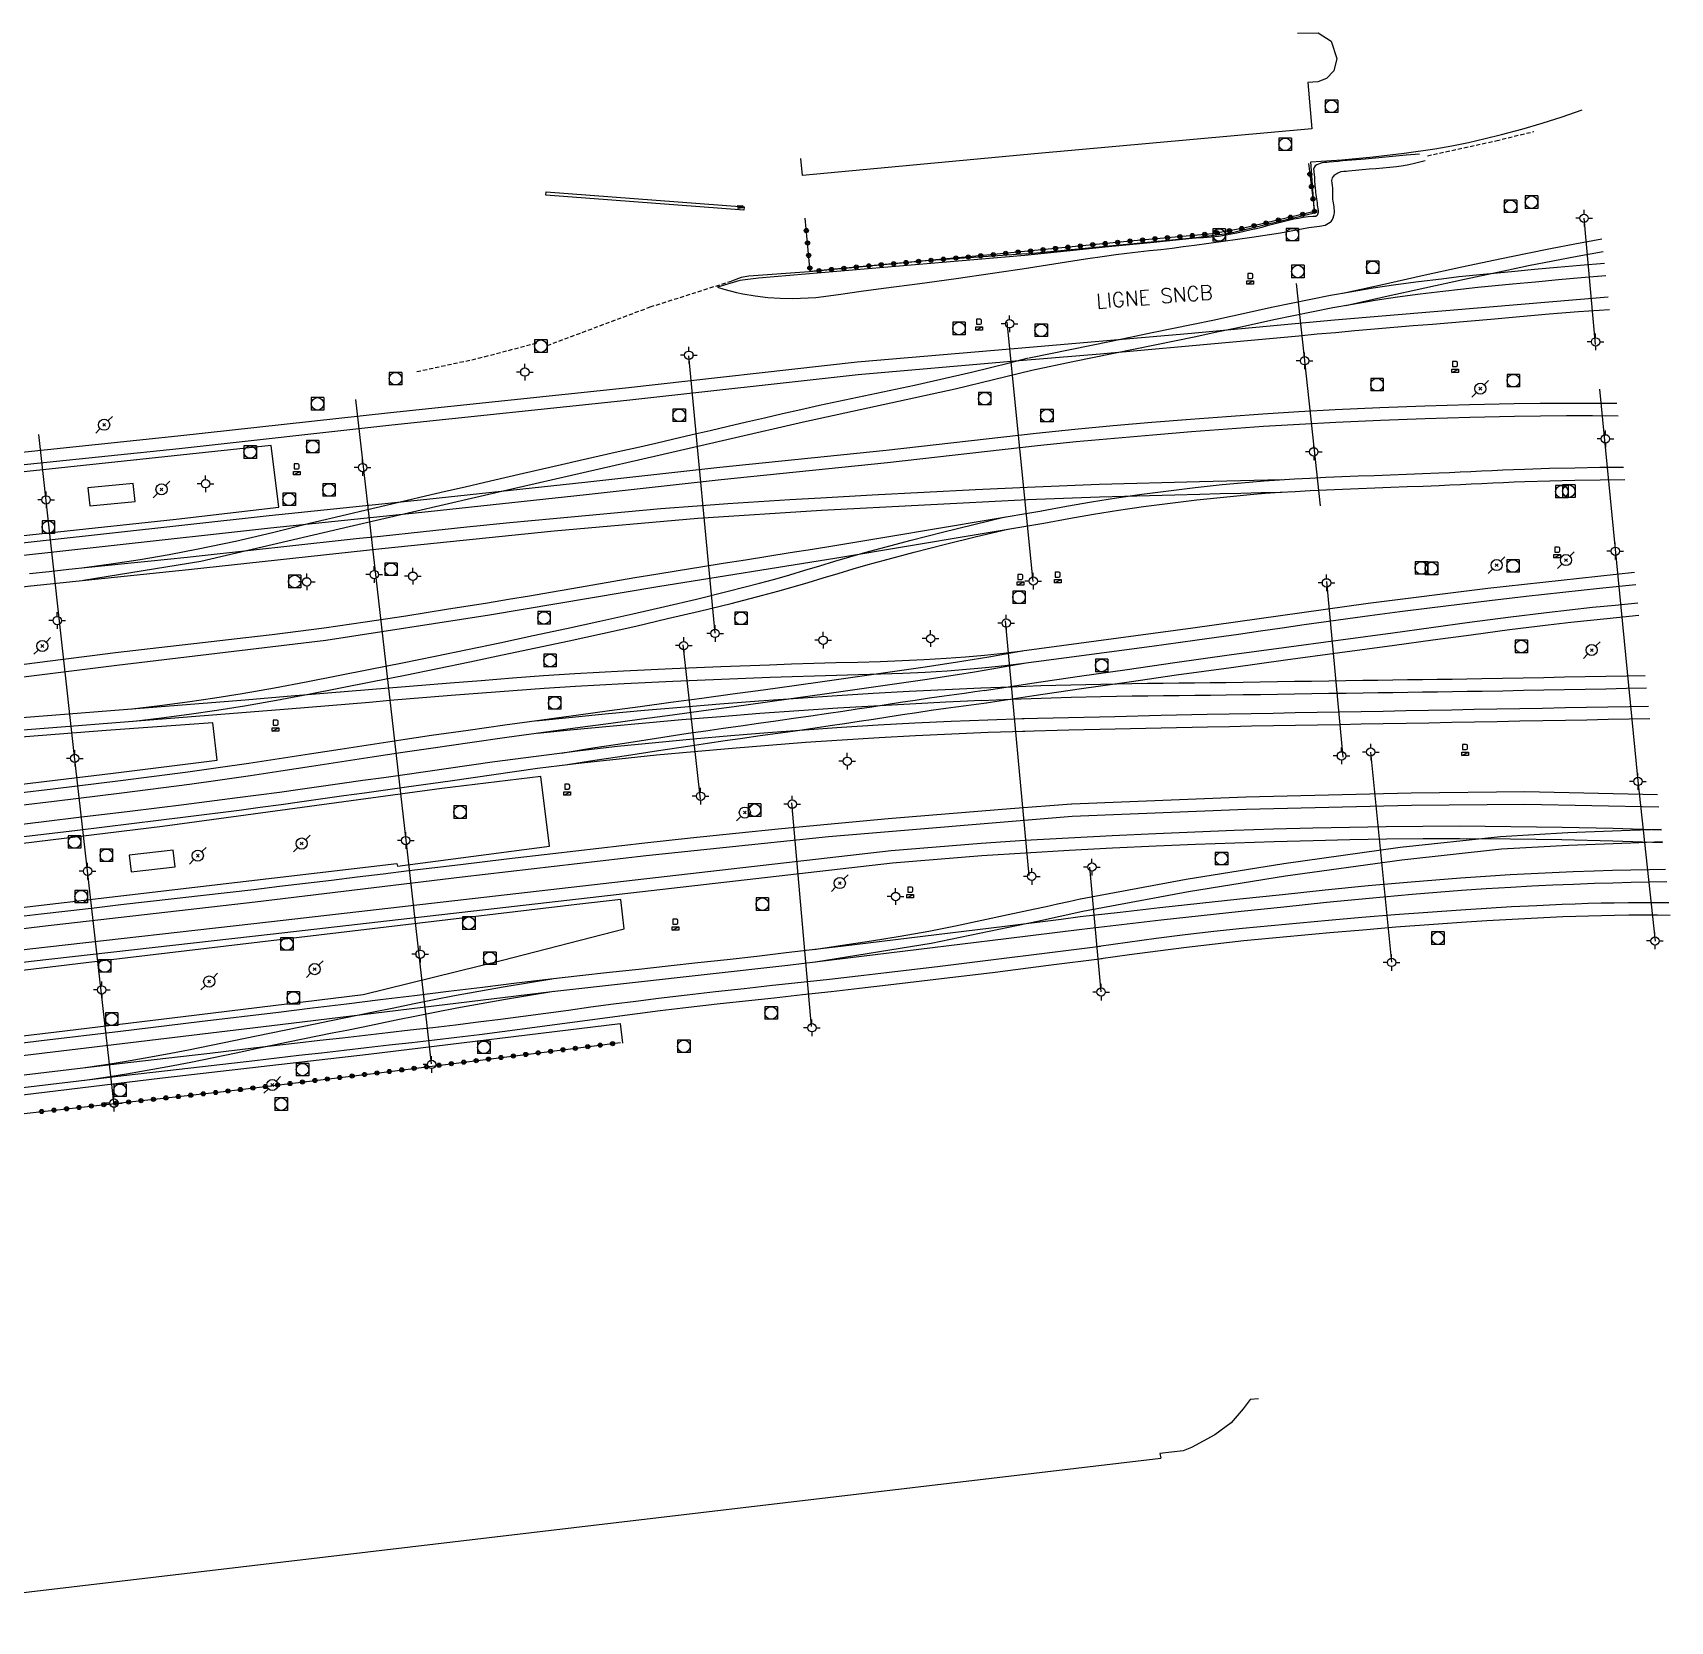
# Model space of a CAD drawing. Header units: millimetres. Extents: x 185000 to 186000, y 127999 to 129000.
# Drawn here: x 185229.5 to 185426, y 128738.7 to 128929.4 of the extents above; entities that cross this region are included whole.
import ezdxf
from ezdxf.enums import TextEntityAlignment as Align

# ---------------------------------------------------------------- set-up
doc = ezdxf.new("R2010")
doc.units = ezdxf.units.MM
doc.linetypes.add('DASHED', pattern=[0.75, 0.5, -0.25])
doc.layers.get('0').update_dxf_attribs({"linetype": 'CONTINUOUS'})
for name, color, linetype in [('W0004', 5, 'CONTINUOUS'), ('W0017', 7, 'CONTINUOUS'), ('W0101', 7, 'CONTINUOUS'), ('W0104', 1, 'CONTINUOUS'), ('W0112', 1, 'DASHED'), ('W0211', 2, 'CONTINUOUS'), ('W0214', 2, 'CONTINUOUS'), ('W0323', 7, 'CONTINUOUS'), ('W0401', 7, 'CONTINUOUS'), ('W0420', 7, 'CONTINUOUS'), ('W0438', 7, 'CONTINUOUS'), ('W0473', 7, 'CONTINUOUS'), ('W0610', 7, 'CONTINUOUS'), ('W0611', 7, 'CONTINUOUS'), ('W0700', 7, 'CONTINUOUS'), ('W0710', 7, 'CONTINUOUS'), ('W0989', 7, 'CONTINUOUS')]:
    doc.layers.add(name, color=color, linetype=linetype)
doc.styles.get("Standard").update_dxf_attribs({"font": 'romans.shx', "width": 0.85})

# ---------------------------------------------------------------- blocks, each defined once
blk = doc.blocks.new('croix')
for p, q in [((-3, 0), (3, 0)), ((0, -3), (0, 3))]:
    blk.add_line(p, q)
blk = doc.blocks.new('T818')
at = {"color": 16, "linetype": 'Continuous', "xscale": 0.0001666666666666667, "yscale": 0.0001666666666666667}
blk.add_blockref('croix', (0, 0), dxfattribs=at)
blk = doc.blocks.new('T610')
for p, q in [((-0.500001, 0), (-1.000002, 0)), ((0, 0.500001), (0, 1.000002)), ((0.500001, 0), (1.000002, 0)), ((0, -0.500001), (0, -1.000002))]:
    blk.add_line(p, q)
blk.add_ellipse((0, 0), major_axis=(-0.353554, 0.353554), ratio=1, start_param=3.926990817, end_param=10.2101761242)
blk = doc.blocks.new('T420')
for p, q in [((0.75, 0.75), (-0.75, 0.75)), ((-0.75, 0.75), (-0.75, -0.75)), ((0.75, 0.75), (0.75, -0.75)), ((0.75, -0.75), (-0.75, -0.75))]:
    blk.add_line(p, q)
blk.add_ellipse((0, 0), major_axis=(-0.53, 0.53), ratio=1, start_param=3.926991, end_param=10.210176)
blk = doc.blocks.new('T473')
for p, q in [((-0.166667, 0.166667), (0.166667, -0.166667)), ((-0.166667, -0.166667), (0.166667, 0.166667)), ((0.500001, 0.500001), (1.000002, 1.000002)), ((-1.000002, -1.000002), (-0.500001, -0.500001))]:
    blk.add_line(p, q)
blk.add_ellipse((0, 0), major_axis=(0.471405, 0.471405), ratio=1, start_param=5.4977871438, end_param=11.780972451)
blk = doc.blocks.new('T438')
for p, q in [((-0.4, 0.2), (0.4, 0.2)), ((-0.4, -0.2), (-0.4, 0.2)), ((0.15, 1.1), (-0.3, 1.1)), ((-0.3, 1.1), (-0.3, 0.5)), ((-0.3, 0.5), (0.15, 0.5)), ((0.3, 0.65), (0.3, 0.95)), ((0.4, 0.2), (0.4, -0.2))]:
    blk.add_line(p, q)
at = {"flags": 128}
for points in [[(-0.4, -0.2), (0.4, 0.2)], [(0.4, -0.2), (-0.4, -0.2)]]:
    blk.add_lwpolyline(points, dxfattribs=at)
for centre, major_axis, start_param, end_param in [((0.15, 0.95), (0.106, -0.106), 0.785398, 2.356194), ((0.15, 0.65), (0.106, 0.106), 3.926991, 5.497787)]:
    blk.add_ellipse(centre, major_axis=major_axis, ratio=1, start_param=start_param, end_param=end_param)
blk = doc.blocks.new('T401')
for p, q in [((-0.3, 0.3), (0, 0.3)), ((-0.3, -0.25), (-0.3, 0.3)), ((-0.3, 0.15), (0, 0.15)), ((-0.3, 0), (0, 0)), ((0, 0.3), (0, -0.25)), ((-0.3, -0.15), (0, -0.15)), ((-0.3, -0.25), (-0.3, -0.3)), ((-0.3, -0.3), (0, -0.3)), ((0, -0.3), (0, -0.25))]:
    blk.add_line(p, q)
blk = doc.blocks.new('t323o')
at = {"color": 0, "linetype": 'Continuous'}
for radius in [0.25, 0.15]:
    blk.add_circle((0, 0), radius, dxfattribs=at)

msp = doc.modelspace()

# ---------------------------------------------------------------- linework, layer by layer
at = {"layer": 'W0004'}
msp.add_lwpolyline([(185314.82, 128908.07), (185291.05, 128909.88), (185291.08, 128910.3), (185314.85, 128908.48)], close=True, dxfattribs=at)
at = {"layer": 'W0017'}
for points in [[(185382.85, 128913.88), (185386.58, 128914.14), (185390.31, 128914.49), (185394.03, 128914.93), (185397.74, 128915.47), (185399.76, 128915.82), (185401.77, 128916.23), (185403.76, 128916.68), (185405.75, 128917.17), (185408.19, 128917.83), (185410.62, 128918.54), (185413.03, 128919.31), (185415.42, 128920.13)], [(185383.27, 128907.78), (185382.85, 128913.88)], [(185348.7, 128902.85), (185369.07, 128904.82), (185373.08, 128905.32), (185378.59, 128906.63), (185383.27, 128907.78)], [(185348.7, 128902.85), (185336.67, 128901.99), (185322.65, 128900.68), (185315.41, 128900.16), (185314.48, 128899.99), (185313.32, 128899.58)]]:
    msp.add_lwpolyline(points, dxfattribs=at)
at = {"layer": 'W0101'}
for points in [[(185381.25, 128929.33), (185381.25, 128929.33), (185383.71, 128929.39), (185385.3, 128928.38), (185385.97, 128926.31), (185385.61, 128924.83), (185384.74, 128923.9), (185383.69, 128923.51), (185382.5, 128923.41), (185382.96, 128917.85), (185349.67, 128914.86), (185321.85, 128912.25), (185321.64, 128914.28)], [(185376.57, 128765.37), (185375.58, 128765.27), (185374.71, 128764.17), (185373.28, 128762.48), (185371.31, 128761.04), (185368.53, 128759.54), (185367.53, 128759.13), (185364.74, 128758.81), (185364.86, 128758.24)], [(185199.18, 128738.66), (185199.18, 128738.66), (185199.18, 128738.66), (185364.86, 128758.24)]]:
    msp.add_lwpolyline(points, dxfattribs=at)
at = {"layer": 'W0104'}
for points in [[(185236.3, 128872.57), (185241.74, 128873.12), (185241.52, 128875.28), (185236.08, 128874.73)], [(185241.27, 128828.63), (185246.54, 128829.25), (185246.31, 128831.25), (185241.03, 128830.63), (185241.27, 128828.63)]]:
    msp.add_lwpolyline(points, close=True, dxfattribs=at)
at = {"layer": 'W0112'}
for points in [[(185396.83, 128914.61), (185405.07, 128916.43), (185409.61, 128917.53)], [(185291.2, 128891.84), (185303.58, 128896.47), (185313.32, 128899.58)], [(185275.56, 128888.71), (185282.93, 128890.3), (185289.94, 128892.14)]]:
    msp.add_lwpolyline(points, dxfattribs=at)
at = {"layer": 'W0211'}
for points in [[(185395.9, 128914.83), (185394.27, 128914.68), (185392.64, 128914.52), (185391.01, 128914.37), (185389.38, 128914.22), (185388.83, 128914.17), (185388.29, 128914.12), (185387.75, 128914.08), (185387.21, 128914.03), (185386.66, 128913.99), (185386.12, 128913.94), (185385.58, 128913.88), (185385.04, 128913.83), (185384.77, 128913.81), (185384.5, 128913.79), (185384.22, 128913.76), (185383.96, 128913.68), (185383.76, 128913.61), (185383.57, 128913.52), (185383.38, 128913.39), (185383.25, 128913.21), (185383.18, 128913.01), (185383.19, 128912.79), (185383.22, 128912.59), (185383.25, 128912.4), (185383.27, 128911.97), (185383.29, 128911.55), (185383.32, 128911.12), (185383.36, 128910.7), (185383.39, 128910.45), (185383.42, 128910.2), (185383.45, 128909.95), (185383.49, 128909.7), (185383.52, 128909.45), (185383.56, 128909.2), (185383.59, 128908.95), (185383.62, 128908.69), (185383.66, 128908.48), (185383.7, 128908.26), (185383.73, 128908.04), (185383.71, 128907.81), (185383.69, 128907.69), (185383.66, 128907.57), (185383.6, 128907.45), (185383.5, 128907.35), (185383.45, 128907.33), (185383.4, 128907.32), (185383.34, 128907.32), (185383.29, 128907.32), (185383.24, 128907.33), (185383.19, 128907.34), (185383.14, 128907.34), (185383.09, 128907.34), (185382.52, 128907.28), (185381.94, 128907.2), (185381.37, 128907.1), (185380.8, 128906.99), (185380.15, 128906.85), (185379.51, 128906.69), (185378.88, 128906.53), (185378.24, 128906.36), (185377.61, 128906.19), (185376.97, 128906.02), (185376.33, 128905.86), (185375.69, 128905.71), (185374.83, 128905.51), (185373.97, 128905.32), (185373.1, 128905.15), (185372.23, 128905), (185371.78, 128904.94), (185371.33, 128904.89), (185370.87, 128904.85), (185370.42, 128904.82), (185369.97, 128904.78), (185369.52, 128904.75), (185369.07, 128904.71), (185368.61, 128904.67), (185363.59, 128904.18), (185358.57, 128903.68), (185353.55, 128903.17), (185348.52, 128902.64)], [(185348.52, 128902.64), (185316.55, 128899.91), (185314.31, 128899.65), (185311.64, 128898.85)]]:
    msp.add_lwpolyline(points, dxfattribs=at)
at = {"layer": 'W0214'}
for points in [[(185348.95, 128901.16), (185351.23, 128901.54), (185353.51, 128901.9), (185355.79, 128902.24), (185358.08, 128902.57), (185359.43, 128902.75), (185360.78, 128902.92), (185362.13, 128903.07), (185363.48, 128903.23), (185364.83, 128903.38), (185366.19, 128903.54), (185367.54, 128903.71), (185368.89, 128903.89), (185372.32, 128904.36), (185375.76, 128904.84), (185379.19, 128905.37), (185382.61, 128905.99), (185383.24, 128906.08), (185383.9, 128906.15), (185384.57, 128906.3), (185385.17, 128906.63), (185385.28, 128906.73), (185385.36, 128906.83), (185385.44, 128906.95), (185385.5, 128907.07), (185385.55, 128907.19), (185385.58, 128907.32), (185385.62, 128907.45), (185385.64, 128907.57), (185385.68, 128907.81), (185385.68, 128908.04), (185385.66, 128908.27), (185385.63, 128908.5), (185385.59, 128908.73), (185385.56, 128908.95), (185385.52, 128909.18), (185385.5, 128909.4), (185385.49, 128909.74), (185385.48, 128910.07), (185385.47, 128910.4), (185385.47, 128910.74), (185385.44, 128911.03), (185385.39, 128911.33), (185385.38, 128911.65), (185385.45, 128911.96), (185385.52, 128912.07), (185385.59, 128912.18), (185385.68, 128912.28), (185385.78, 128912.36), (185385.88, 128912.43), (185385.98, 128912.5), (185386.09, 128912.56), (185386.21, 128912.62), (185386.49, 128912.71), (185386.79, 128912.76), (185387.09, 128912.78), (185387.38, 128912.81), (185388.2, 128912.9), (185389.02, 128912.98), (185389.84, 128913.04), (185390.66, 128913.1), (185391.49, 128913.16), (185392.31, 128913.23), (185393.13, 128913.32), (185393.95, 128913.44), (185394.61, 128913.56), (185395.27, 128913.71), (185395.93, 128913.87), (185396.58, 128914.06)], [(185311.64, 128898.85), (185312.39, 128898.6), (185313.15, 128898.39), (185313.92, 128898.2), (185314.7, 128898.05), (185316.18, 128897.81), (185317.68, 128897.62), (185319.18, 128897.51), (185320.68, 128897.48), (185323.43, 128897.62), (185326.15, 128897.95), (185328.87, 128898.35), (185331.58, 128898.73), (185335.94, 128899.3), (185340.29, 128899.9), (185344.65, 128900.52), (185349, 128901.17)]]:
    msp.add_lwpolyline(points, dxfattribs=at)
at = {"layer": 'W0323'}
for points in [[(185382.57, 128913.7), (185383.3, 128907.92), (185374.79, 128905.92), (185371.04, 128905.26), (185361.15, 128904.38), (185343.97, 128902.67), (185329.14, 128901.34), (185322.76, 128900.72), (185322.18, 128907.13)], [(185148.59, 128790.32), (185179.42, 128793.75), (185199.59, 128796.46), (185223.68, 128799.12), (185252.36, 128802.25), (185271.32, 128804.56), (185290.18, 128806.92), (185300.01, 128808.14)]]:
    msp.add_lwpolyline(points, dxfattribs=at)
at = {"layer": 'W0611'}
for points in [[(185417.01, 128891.97), (185415.64, 128907.11)], [(185383.99, 128872.6), (185381.12, 128899.27)], [(185349.53, 128863.5), (185346.41, 128894.63)], [(185308.15, 128890.59), (185311.33, 128857.31)], [(185268.2, 128885.35), (185274.22, 128832.46), (185277.29, 128805.59)], [(185422.14, 128839.57), (185417.53, 128886.61)], [(185239.22, 128800.63), (185234.44, 128842.85), (185230.2, 128881.16)], [(185384.72, 128863.5), (185386.7, 128842.43)], [(185349.04, 128828.21), (185346.2, 128858.76)], [(185307.5, 128855.9), (185309.58, 128837.37)], [(185392.58, 128817.79), (185390.03, 128843.03)], [(185424.23, 128820.33), (185422.14, 128839.57)], [(185320.54, 128836.92), (185322.88, 128810.08)], [(185357.69, 128814.23), (185356.33, 128829.22)]]:
    msp.add_lwpolyline(points, dxfattribs=at)
at = {"layer": 'W0700'}
for points in [[(185386.7, 128898.12), (185391.45, 128899.18), (185396.2, 128900.23), (185400.96, 128901.27), (185405.72, 128902.28), (185408.66, 128902.9), (185411.6, 128903.49), (185414.55, 128904.06), (185417.77, 128904.64)], [(185387.03, 128896.66), (185391.78, 128897.72), (185396.53, 128898.77), (185401.28, 128899.8), (185406.03, 128900.82), (185408.96, 128901.43), (185411.88, 128902.02), (185414.82, 128902.58), (185417.93, 128903.14)], [(185349.05, 128890.36), (185353.97, 128891.37), (185358.89, 128892.37), (185363.81, 128893.39), (185368.73, 128894.4), (185371.08, 128894.89), (185373.44, 128895.4), (185375.79, 128895.91), (185378.14, 128896.42), (185380.5, 128896.92), (185382.85, 128897.41), (185385.22, 128897.87), (185387.58, 128898.3), (185390.31, 128898.75), (185393.04, 128899.15), (185395.78, 128899.52), (185398.52, 128899.86), (185400.62, 128900.11), (185402.72, 128900.32), (185404.82, 128900.52), (185406.93, 128900.72), (185409.68, 128900.99), (185412.43, 128901.25), (185415.19, 128901.5), (185418.08, 128901.73)], [(185349.36, 128888.89), (185354.27, 128889.9), (185359.19, 128890.91), (185364.11, 128891.92), (185369.03, 128892.93), (185371.38, 128893.42), (185373.73, 128893.93), (185376.08, 128894.44), (185378.42, 128894.95), (185380.77, 128895.45), (185383.12, 128895.93), (185385.48, 128896.39), (185387.84, 128896.82), (185390.55, 128897.27), (185393.26, 128897.67), (185395.98, 128898.03), (185398.7, 128898.38), (185400.79, 128898.62), (185402.89, 128898.83), (185404.98, 128899.03), (185407.07, 128899.23), (185409.82, 128899.5), (185412.56, 128899.76), (185415.31, 128900), (185418.24, 128900.24)], [(185346.76, 128891.45), (185368.08, 128893.28), (185385.68, 128894.91), (185404.31, 128896.5), (185418.52, 128897.67)], [(185346.88, 128889.96), (185352.22, 128890.4), (185357.55, 128890.85), (185362.89, 128891.31), (185368.22, 128891.78), (185370.42, 128891.98), (185372.62, 128892.19), (185374.81, 128892.39), (185377.01, 128892.6), (185379.21, 128892.81), (185381.41, 128893.01), (185383.61, 128893.22), (185385.81, 128893.41), (185388.14, 128893.62), (185390.47, 128893.82), (185392.79, 128894.02), (185395.12, 128894.22), (185397.45, 128894.41), (185399.78, 128894.61), (185402.11, 128894.81), (185404.44, 128895.01), (185407.95, 128895.31), (185411.45, 128895.63), (185414.96, 128895.92), (185418.68, 128896.17)], [(185114.88, 128865.88), (185140.79, 128868.93), (185166.7, 128871.99), (185192.46, 128874.96), (185221.26, 128878.31), (185246.86, 128880.98), (185272.39, 128883.79), (185300.61, 128886.76), (185328.39, 128889.86), (185346.76, 128891.45)], [(185115.06, 128864.39), (185140.96, 128867.44), (185166.87, 128870.5), (185192.63, 128873.47), (185221.42, 128876.82), (185247.02, 128879.49), (185272.55, 128882.3), (185300.77, 128885.27), (185328.53, 128888.36), (185346.88, 128889.96)], [(185235.37, 128865.14), (185238.87, 128865.62), (185242.37, 128866.16), (185245.85, 128866.75), (185249.33, 128867.41), (185253.79, 128868.36), (185258.24, 128869.4), (185262.67, 128870.49), (185267.11, 128871.55), (185269.49, 128872.1), (185271.86, 128872.66), (185274.23, 128873.22), (185276.61, 128873.77), (185278.98, 128874.33), (185281.35, 128874.88), (185283.72, 128875.43), (185286.1, 128875.98), (185288.37, 128876.51), (185290.64, 128877.03), (185292.9, 128877.55), (185295.17, 128878.06), (185297.44, 128878.58), (185299.71, 128879.1), (185301.98, 128879.61), (185304.25, 128880.13), (185306.42, 128880.64), (185308.59, 128881.14), (185310.77, 128881.65), (185312.94, 128882.16), (185315.11, 128882.66), (185317.28, 128883.17), (185319.45, 128883.66), (185321.63, 128884.15), (185323.9, 128884.66), (185326.18, 128885.15), (185328.45, 128885.63), (185330.73, 128886.12), (185333.01, 128886.6), (185335.29, 128887.09), (185337.56, 128887.59), (185339.83, 128888.1), (185342.13, 128888.64), (185344.41, 128889.19), (185346.7, 128889.76), (185348.98, 128890.34)], [(185235.56, 128863.65), (185249.62, 128865.94), (185267.45, 128870.09), (185286.44, 128874.52), (185304.59, 128878.67), (185321.95, 128882.69), (185340.17, 128886.64), (185349.36, 128888.89)], [(185349.9, 128881.33), (185354.52, 128881.79), (185359.14, 128882.22), (185363.77, 128882.63), (185368.39, 128883), (185372.73, 128883.33), (185377.07, 128883.64), (185381.42, 128883.91), (185385.76, 128884.15), (185391.13, 128884.39), (185396.51, 128884.58), (185401.88, 128884.74), (185407.26, 128884.86), (185410.39, 128884.91), (185413.53, 128884.93), (185416.67, 128884.93), (185419.58, 128884.9)], [(185350.06, 128879.84), (185354.67, 128880.3), (185359.28, 128880.73), (185363.89, 128881.13), (185368.51, 128881.51), (185372.84, 128881.83), (185377.17, 128882.14), (185381.5, 128882.41), (185385.83, 128882.65), (185391.2, 128882.89), (185396.56, 128883.08), (185401.92, 128883.24), (185407.29, 128883.36), (185410.41, 128883.41), (185413.53, 128883.43), (185416.66, 128883.43), (185419.74, 128883.4)], [(185115.99, 128855.19), (185153.64, 128859.52), (185211.11, 128866.27), (185238.33, 128869.27), (185257.84, 128871.43), (185276.75, 128873.38), (185295.71, 128875.43), (185311.94, 128877.23), (185331.88, 128879.29), (185349.89, 128881.33)], [(185116.16, 128853.7), (185153.81, 128858.03), (185211.28, 128864.78), (185238.5, 128867.78), (185258, 128869.94), (185276.91, 128871.89), (185295.87, 128873.93), (185312.1, 128875.74), (185332.04, 128877.8), (185350.06, 128879.84)], [(185348.8, 128874.84), (185357.43, 128875.17), (185369.48, 128875.5), (185379.32, 128875.73)], [(185350.53, 128871.98), (185353.52, 128872.54), (185356.53, 128873.06), (185359.54, 128873.54), (185362.55, 128873.98), (185365.76, 128874.4), (185368.98, 128874.79), (185372.2, 128875.13), (185375.43, 128875.44), (185377.25, 128875.59), (185379.07, 128875.71), (185380.89, 128875.81), (185382.71, 128875.91), (185384.64, 128876.01), (185386.58, 128876.09), (185388.51, 128876.17), (185390.45, 128876.24), (185392.38, 128876.32), (185394.32, 128876.39), (185396.25, 128876.46), (185398.19, 128876.54), (185399.48, 128876.6), (185400.76, 128876.66), (185402.05, 128876.72), (185403.33, 128876.78), (185404.62, 128876.84), (185405.91, 128876.9), (185407.19, 128876.96), (185408.48, 128877), (185411.5, 128877.1), (185414.52, 128877.16), (185417.54, 128877.21), (185420.38, 128877.24)], [(185350.81, 128870.51), (185353.79, 128871.06), (185356.77, 128871.58), (185359.76, 128872.05), (185362.76, 128872.49), (185365.95, 128872.92), (185369.15, 128873.3), (185372.36, 128873.64), (185375.56, 128873.95), (185377.37, 128874.09), (185379.17, 128874.21), (185380.98, 128874.32), (185382.78, 128874.41), (185384.72, 128874.51), (185386.65, 128874.6), (185388.58, 128874.67), (185390.52, 128874.75), (185392.45, 128874.82), (185394.39, 128874.89), (185396.32, 128874.96), (185398.25, 128875.04), (185399.54, 128875.1), (185400.82, 128875.16), (185402.11, 128875.22), (185403.39, 128875.28), (185404.68, 128875.34), (185405.96, 128875.4), (185407.25, 128875.46), (185408.53, 128875.51), (185411.54, 128875.6), (185414.55, 128875.66), (185417.56, 128875.71), (185420.54, 128875.74)], [(185229.06, 128864.47), (185231.42, 128864.72), (185233.79, 128864.97), (185236.16, 128865.21), (185238.52, 128865.45), (185240.89, 128865.69), (185243.26, 128865.93), (185245.62, 128866.17), (185247.99, 128866.42), (185250.89, 128866.73), (185253.79, 128867.05), (185256.69, 128867.37), (185259.59, 128867.69), (185262.48, 128868.01), (185265.38, 128868.33), (185268.28, 128868.65), (185271.18, 128868.96), (185276.36, 128869.51), (185281.54, 128870.05), (185286.72, 128870.57), (185291.9, 128871.08), (185296.22, 128871.48), (185300.54, 128871.88), (185304.86, 128872.25), (185309.19, 128872.59), (185312.9, 128872.86), (185316.61, 128873.11), (185320.32, 128873.34), (185324.03, 128873.56), (185330.22, 128873.91), (185336.41, 128874.24), (185342.6, 128874.55), (185348.8, 128874.84)], [(185348.86, 128873.35), (185351.02, 128873.43), (185353.17, 128873.52), (185355.33, 128873.6), (185357.48, 128873.67), (185360.49, 128873.76), (185363.5, 128873.84), (185366.51, 128873.92), (185369.52, 128874), (185371.98, 128874.06), (185374.43, 128874.12), (185376.89, 128874.17), (185379.35, 128874.23)], [(185210.61, 128860.84), (185229.22, 128862.98), (185248.15, 128864.93), (185271.34, 128867.47), (185292.04, 128869.58), (185309.3, 128871.1), (185324.11, 128872.06), (185348.86, 128873.35)], [(185226.86, 128853.38), (185229.99, 128853.78), (185233.12, 128854.18), (185236.26, 128854.57), (185239.39, 128854.96), (185242.52, 128855.34), (185245.65, 128855.7), (185248.78, 128856.06), (185251.91, 128856.41), (185255.05, 128856.77), (185258.18, 128857.14), (185261.3, 128857.53), (185264.43, 128857.95), (185269.34, 128858.65), (185274.23, 128859.39), (185279.13, 128860.17), (185284.02, 128860.96), (185286.55, 128861.37), (185289.08, 128861.8), (185291.61, 128862.23), (185294.14, 128862.67), (185296.67, 128863.1), (185299.2, 128863.54), (185301.73, 128863.97), (185304.26, 128864.39), (185306.94, 128864.83), (185309.63, 128865.26), (185312.31, 128865.69), (185315, 128866.12), (185317.68, 128866.54), (185320.37, 128866.97), (185323.05, 128867.4), (185325.74, 128867.84), (185331.95, 128868.86), (185338.15, 128869.89), (185344.36, 128870.93), (185350.56, 128871.99)], [(185117.83, 128838.86), (185151.52, 128842.85), (185188.7, 128847.31), (185214.52, 128850.32), (185239.57, 128853.47), (185264.63, 128856.46), (185284.26, 128859.48), (185304.5, 128862.91), (185325.98, 128866.35), (185350.81, 128870.51)], [(185241.41, 128848.23), (185244.72, 128848.63), (185248.02, 128849.07), (185251.32, 128849.55), (185254.61, 128850.07), (185258.46, 128850.74), (185262.29, 128851.46), (185266.12, 128852.21), (185269.95, 128852.97), (185273.85, 128853.74), (185277.74, 128854.53), (185281.62, 128855.34), (185285.51, 128856.15), (185289.51, 128857), (185293.51, 128857.85), (185297.51, 128858.72), (185301.5, 128859.61), (185305.31, 128860.5), (185309.12, 128861.4), (185312.92, 128862.33), (185316.7, 128863.31), (185318.52, 128863.8), (185320.32, 128864.32), (185322.12, 128864.85), (185323.92, 128865.39), (185325.72, 128865.93), (185327.52, 128866.46), (185329.33, 128866.98), (185331.14, 128867.48), (185334.88, 128868.47), (185338.63, 128869.43), (185342.39, 128870.36), (185346.16, 128871.25)], [(185241.58, 128846.74), (185244.91, 128847.14), (185248.23, 128847.59), (185251.54, 128848.07), (185254.86, 128848.59), (185258.71, 128849.26), (185262.56, 128849.98), (185266.4, 128850.74), (185270.24, 128851.49), (185274.14, 128852.27), (185278.04, 128853.06), (185281.93, 128853.87), (185285.82, 128854.68), (185289.83, 128855.53), (185293.83, 128856.38), (185297.84, 128857.25), (185301.84, 128858.15), (185305.66, 128859.04), (185309.48, 128859.94), (185313.29, 128860.87), (185317.09, 128861.86), (185318.9, 128862.35), (185320.71, 128862.87), (185322.51, 128863.4), (185324.31, 128863.94), (185326.11, 128864.48), (185327.91, 128865.01), (185329.72, 128865.53), (185331.53, 128866.03), (185335.26, 128867.02), (185339, 128867.98), (185342.74, 128868.9), (185346.5, 128869.79)], [(185348.18, 128855.17), (185368.7, 128857.93), (185389.73, 128860.9), (185404.11, 128862.71), (185421.7, 128864.62)], [(185348.38, 128853.68), (185353.51, 128854.36), (185358.65, 128855.05), (185363.78, 128855.74), (185368.91, 128856.45), (185371.54, 128856.81), (185374.16, 128857.19), (185376.79, 128857.56), (185379.42, 128857.94), (185382.04, 128858.32), (185384.67, 128858.7), (185387.3, 128859.06), (185389.93, 128859.42), (185393.52, 128859.89), (185397.1, 128860.34), (185400.7, 128860.79), (185404.29, 128861.22), (185408.68, 128861.73), (185413.08, 128862.23), (185417.48, 128862.7), (185421.85, 128863.13)], [(185343.67, 128850.43), (185349.38, 128851.28), (185355.1, 128852.12), (185360.81, 128852.95), (185366.53, 128853.76), (185373.06, 128854.68), (185379.6, 128855.58), (185386.14, 128856.47), (185392.68, 128857.35), (185397.29, 128857.97), (185401.91, 128858.6), (185406.53, 128859.21), (185411.15, 128859.79), (185413.89, 128860.11), (185416.64, 128860.41), (185419.39, 128860.68), (185422.08, 128860.93)], [(185343.89, 128848.94), (185349.6, 128849.8), (185355.31, 128850.64), (185361.03, 128851.46), (185366.74, 128852.28), (185373.27, 128853.19), (185379.81, 128854.09), (185386.34, 128854.98), (185392.88, 128855.86), (185397.49, 128856.49), (185402.1, 128857.11), (185406.71, 128857.73), (185411.33, 128858.3), (185414.06, 128858.62), (185416.8, 128858.91), (185419.53, 128859.19), (185422.23, 128859.44)], [(185223.75, 128837.65), (185231.87, 128838.6), (185239.98, 128839.6), (185248.08, 128840.66), (185251.73, 128841.17), (185255.39, 128841.7), (185259.04, 128842.25), (185262.69, 128842.82), (185266.34, 128843.38), (185269.99, 128843.95), (185273.64, 128844.5), (185277.3, 128845.04), (185281.71, 128845.67), (185286.13, 128846.28), (185290.54, 128846.89), (185294.96, 128847.49), (185298.66, 128848), (185302.35, 128848.5), (185306.05, 128849), (185309.75, 128849.5), (185313.45, 128850), (185317.14, 128850.5), (185320.84, 128851.01), (185324.54, 128851.53), (185328.46, 128852.08), (185332.38, 128852.64), (185336.29, 128853.22), (185340.21, 128853.82), (185342.2, 128854.14), (185344.2, 128854.47), (185346.19, 128854.82), (185348.18, 128855.17)], [(185225.63, 128846.99), (185232.74, 128847.55), (185239.85, 128848.11), (185244.89, 128848.5), (185249.93, 128848.9), (185254.97, 128849.31), (185260, 128849.72), (185262.45, 128849.92), (185264.89, 128850.12), (185267.33, 128850.32), (185269.77, 128850.53), (185272.21, 128850.73), (185274.66, 128850.94), (185277.1, 128851.14), (185279.54, 128851.33), (185283.28, 128851.63), (185287.02, 128851.92), (185290.76, 128852.2), (185294.5, 128852.45), (185300.35, 128852.77), (185306.19, 128853.04), (185312.04, 128853.28), (185317.89, 128853.51), (185320.54, 128853.61), (185323.2, 128853.69), (185325.85, 128853.76), (185328.5, 128853.83), (185331.15, 128853.9), (185333.8, 128854), (185336.45, 128854.12), (185339.1, 128854.28), (185341.39, 128854.45), (185343.68, 128854.66), (185345.96, 128854.9), (185348.24, 128855.18)], [(185223.93, 128836.16), (185232.05, 128837.11), (185240.17, 128838.11), (185248.28, 128839.17), (185251.94, 128839.68), (185255.59, 128840.22), (185259.25, 128840.77), (185262.9, 128841.33), (185266.55, 128841.9), (185270.2, 128842.46), (185273.86, 128843.02), (185277.51, 128843.55), (185281.92, 128844.18), (185286.34, 128844.8), (185290.75, 128845.4), (185295.16, 128846.01), (185298.86, 128846.51), (185302.56, 128847.02), (185306.26, 128847.51), (185309.96, 128848.01), (185313.66, 128848.51), (185317.35, 128849.02), (185321.05, 128849.53), (185324.75, 128850.04), (185328.67, 128850.6), (185332.6, 128851.16), (185336.52, 128851.74), (185340.44, 128852.34), (185342.5, 128852.67), (185344.56, 128853.01), (185346.62, 128853.36), (185348.67, 128853.72)], [(185225.74, 128845.5), (185232.86, 128846.05), (185239.97, 128846.61), (185245.01, 128847.01), (185250.05, 128847.41), (185255.09, 128847.81), (185260.13, 128848.22), (185262.57, 128848.42), (185265.01, 128848.62), (185267.45, 128848.83), (185269.89, 128849.03), (185272.33, 128849.24), (185274.77, 128849.44), (185277.22, 128849.64), (185279.66, 128849.84), (185283.39, 128850.13), (185287.12, 128850.43), (185290.85, 128850.71), (185294.59, 128850.95), (185300.43, 128851.27), (185306.27, 128851.54), (185312.11, 128851.78), (185317.95, 128852.01), (185320.61, 128852.11), (185323.27, 128852.19), (185325.92, 128852.26), (185328.58, 128852.33), (185331.24, 128852.4), (185333.89, 128852.5), (185336.55, 128852.62), (185339.2, 128852.78), (185341.51, 128852.96), (185343.82, 128853.16), (185346.13, 128853.41), (185348.43, 128853.69)], [(185343.23, 128850.73), (185346.83, 128850.87), (185350.43, 128851), (185354.03, 128851.1), (185357.63, 128851.19), (185359.51, 128851.23), (185361.38, 128851.26), (185363.26, 128851.29), (185365.14, 128851.31), (185367.02, 128851.33), (185368.9, 128851.35), (185370.78, 128851.37), (185372.66, 128851.39), (185374.72, 128851.42), (185376.77, 128851.45), (185378.83, 128851.48), (185380.88, 128851.52), (185382.94, 128851.55), (185384.99, 128851.58), (185387.05, 128851.61), (185389.1, 128851.64), (185390.89, 128851.67), (185392.67, 128851.69), (185394.46, 128851.72), (185396.24, 128851.74), (185398.02, 128851.77), (185399.81, 128851.79), (185401.59, 128851.82), (185403.38, 128851.85), (185405.85, 128851.89), (185408.33, 128851.94), (185410.81, 128851.99), (185413.29, 128852.04), (185415.76, 128852.09), (185418.24, 128852.13), (185420.72, 128852.18), (185422.99, 128852.22)], [(185289.84, 128846.79), (185294.19, 128847.22), (185298.54, 128847.64), (185302.9, 128848.04), (185307.25, 128848.42), (185311.94, 128848.81), (185316.62, 128849.17), (185321.31, 128849.51), (185326, 128849.83), (185330.32, 128850.09), (185334.64, 128850.33), (185338.97, 128850.54), (185343.29, 128850.73)], [(185292.87, 128842.91), (185296.69, 128843.52), (185300.5, 128844.11), (185304.32, 128844.7), (185308.14, 128845.28), (185310.24, 128845.59), (185312.34, 128845.89), (185314.44, 128846.19), (185316.55, 128846.48), (185318.65, 128846.78), (185320.75, 128847.08), (185322.85, 128847.38), (185324.95, 128847.69), (185326.69, 128847.94), (185328.42, 128848.21), (185330.15, 128848.47), (185331.89, 128848.74), (185333.62, 128849), (185335.36, 128849.26), (185337.09, 128849.52), (185338.83, 128849.77), (185340.05, 128849.95), (185341.28, 128850.11), (185342.51, 128850.28), (185343.74, 128850.44)], [(185343.29, 128849.23), (185346.88, 128849.37), (185350.47, 128849.5), (185354.07, 128849.6), (185357.66, 128849.7), (185359.54, 128849.73), (185361.42, 128849.76), (185363.29, 128849.79), (185365.17, 128849.81), (185367.05, 128849.83), (185368.93, 128849.85), (185370.8, 128849.87), (185372.68, 128849.89), (185374.74, 128849.92), (185376.79, 128849.95), (185378.85, 128849.98), (185380.9, 128850.02), (185382.96, 128850.05), (185385.01, 128850.08), (185387.07, 128850.11), (185389.13, 128850.14), (185390.91, 128850.17), (185392.7, 128850.19), (185394.48, 128850.22), (185396.26, 128850.24), (185398.05, 128850.27), (185399.83, 128850.29), (185401.62, 128850.32), (185403.4, 128850.35), (185405.88, 128850.39), (185408.36, 128850.44), (185410.83, 128850.49), (185413.31, 128850.54), (185415.79, 128850.59), (185418.26, 128850.63), (185420.74, 128850.68), (185423.14, 128850.72)], [(185290, 128845.29), (185294.34, 128845.73), (185298.68, 128846.15), (185303.03, 128846.55), (185307.38, 128846.92), (185312.06, 128847.31), (185316.74, 128847.68), (185321.42, 128848.02), (185326.1, 128848.33), (185330.41, 128848.59), (185334.72, 128848.83), (185339.04, 128849.05), (185343.35, 128849.24)], [(185293.11, 128841.43), (185296.92, 128842.04), (185300.73, 128842.63), (185304.55, 128843.22), (185308.36, 128843.79), (185310.46, 128844.1), (185312.56, 128844.41), (185314.66, 128844.7), (185316.76, 128845), (185318.87, 128845.3), (185320.97, 128845.59), (185323.07, 128845.9), (185325.17, 128846.2), (185326.9, 128846.46), (185328.64, 128846.72), (185330.37, 128846.99), (185332.1, 128847.25), (185333.84, 128847.52), (185335.57, 128847.78), (185337.3, 128848.04), (185339.04, 128848.29), (185340.26, 128848.46), (185341.48, 128848.63), (185342.7, 128848.79), (185343.93, 128848.95)], [(185348.22, 128847.05), (185353.77, 128847.18), (185359.32, 128847.31), (185364.87, 128847.44), (185370.42, 128847.56), (185373.06, 128847.61), (185375.69, 128847.66), (185378.33, 128847.71), (185380.97, 128847.76), (185383.6, 128847.81), (185386.24, 128847.85), (185388.87, 128847.9), (185391.51, 128847.95), (185394.25, 128848), (185396.98, 128848.05), (185399.72, 128848.1), (185402.45, 128848.16), (185405.19, 128848.21), (185407.92, 128848.26), (185410.66, 128848.31), (185413.4, 128848.36), (185415.95, 128848.41), (185418.5, 128848.46), (185421.05, 128848.5), (185423.37, 128848.54)], [(185228.2, 128834.37), (185234.67, 128835.15), (185241.13, 128835.93), (185247.59, 128836.72), (185254.05, 128837.55), (185256.56, 128837.88), (185259.06, 128838.22), (185261.57, 128838.57), (185264.08, 128838.92), (185266.58, 128839.27), (185269.09, 128839.63), (185271.59, 128839.98), (185274.1, 128840.33), (185279.36, 128841.07), (185284.61, 128841.83), (185289.87, 128842.55), (185295.14, 128843.22), (185299.66, 128843.72), (185304.19, 128844.18), (185308.72, 128844.6), (185313.26, 128845), (185317.68, 128845.36), (185322.1, 128845.7), (185326.52, 128846), (185330.94, 128846.28), (185335.32, 128846.52), (185339.7, 128846.73), (185344.08, 128846.91), (185348.46, 128847.05)], [(185348.26, 128845.55), (185353.81, 128845.68), (185359.36, 128845.81), (185364.9, 128845.94), (185370.45, 128846.06), (185373.09, 128846.11), (185375.72, 128846.16), (185378.36, 128846.21), (185381, 128846.26), (185383.63, 128846.31), (185386.27, 128846.35), (185388.9, 128846.4), (185391.54, 128846.45), (185394.27, 128846.5), (185397.01, 128846.55), (185399.75, 128846.6), (185402.48, 128846.66), (185405.22, 128846.71), (185407.95, 128846.76), (185410.69, 128846.81), (185413.42, 128846.86), (185415.97, 128846.91), (185418.52, 128846.96), (185421.07, 128847), (185423.53, 128847.04)], [(185228.38, 128832.88), (185234.85, 128833.66), (185241.32, 128834.44), (185247.78, 128835.23), (185254.24, 128836.06), (185256.75, 128836.39), (185259.26, 128836.73), (185261.77, 128837.08), (185264.28, 128837.43), (185266.78, 128837.79), (185269.29, 128838.14), (185271.8, 128838.49), (185274.3, 128838.84), (185279.55, 128839.58), (185284.8, 128840.34), (185290.05, 128841.07), (185295.31, 128841.73), (185299.83, 128842.23), (185304.34, 128842.69), (185308.86, 128843.11), (185313.39, 128843.51), (185317.79, 128843.87), (185322.2, 128844.2), (185326.61, 128844.51), (185331.03, 128844.78), (185335.4, 128845.02), (185339.77, 128845.23), (185344.14, 128845.41), (185348.51, 128845.55)], [(185354.16, 128836.82), (185375.04, 128837.66), (185394.9, 128838.14), (185408.53, 128838.27), (185424.47, 128837.94)], [(185226.39, 128823.12), (185230.48, 128823.6), (185233.67, 128823.98), (185236.85, 128824.34), (185240.04, 128824.71), (185243.23, 128825.07), (185246.42, 128825.43), (185249.61, 128825.8), (185252.8, 128826.17), (185255.99, 128826.54), (185259.09, 128826.91), (185262.19, 128827.28), (185265.3, 128827.66), (185268.4, 128828.04), (185271.5, 128828.41), (185274.6, 128828.79), (185277.71, 128829.17), (185280.81, 128829.54), (185286.33, 128830.19), (185291.86, 128830.85), (185297.38, 128831.49), (185302.91, 128832.11), (185308.39, 128832.71), (185313.86, 128833.29), (185319.34, 128833.84), (185324.83, 128834.37), (185332.14, 128835.03), (185339.46, 128835.66), (185346.79, 128836.26), (185354.11, 128836.81)], [(185354.22, 128835.32), (185375.09, 128836.16), (185394.93, 128836.64), (185408.52, 128836.77), (185424.63, 128836.44)], [(185121.48, 128808.95), (185157.77, 128813.36), (185197.98, 128818.15), (185230.65, 128822.11), (185256.16, 128825.05), (185280.99, 128828.05), (185303.08, 128830.62), (185324.96, 128832.88), (185354.22, 128835.32)], [(185343.27, 128832.1), (185348.51, 128832.43), (185353.75, 128832.73), (185358.99, 128833.01), (185364.23, 128833.26), (185368.94, 128833.46), (185373.66, 128833.64), (185378.38, 128833.79), (185383.1, 128833.92), (185387.5, 128834.02), (185391.9, 128834.09), (185396.3, 128834.14), (185400.7, 128834.15), (185406.85, 128834.1), (185413, 128834.01), (185419.14, 128833.87), (185424.92, 128833.69)], [(185343.37, 128830.6), (185348.6, 128830.93), (185353.83, 128831.24), (185359.06, 128831.51), (185364.3, 128831.76), (185369, 128831.96), (185373.72, 128832.14), (185378.43, 128832.29), (185383.14, 128832.42), (185387.53, 128832.52), (185391.92, 128832.59), (185396.31, 128832.64), (185400.7, 128832.65), (185406.83, 128832.6), (185412.97, 128832.51), (185419.1, 128832.37), (185425.07, 128832.18)], [(185355.21, 128825.41), (185367.9, 128827.77), (185379.59, 128829.65), (185393.57, 128831.59), (185405.6, 128832.88), (185413.69, 128833.36), (185421.19, 128833.64), (185424.91, 128833.77)], [(185355.48, 128823.93), (185368.15, 128826.29), (185379.81, 128828.17), (185393.75, 128830.1), (185405.73, 128831.39), (185413.77, 128831.86), (185421.25, 128832.14), (185425.06, 128832.28)], [(185121.78, 128806.59), (185155.56, 128810.72), (185178.89, 128813.43), (185201.11, 128815.98), (185229.11, 128819.4), (185258.13, 128822.67), (185332.5, 128831.21), (185343.27, 128832.1)], [(185121.97, 128805.1), (185155.73, 128809.23), (185179.07, 128811.94), (185201.29, 128814.49), (185229.29, 128817.91), (185258.3, 128821.18), (185332.65, 128829.72), (185343.37, 128830.6)], [(185355.17, 128823.26), (185359.95, 128823.82), (185364.74, 128824.36), (185369.52, 128824.89), (185374.31, 128825.4), (185379.45, 128825.94), (185384.58, 128826.48), (185389.72, 128826.99), (185394.87, 128827.46), (185397.84, 128827.7), (185400.82, 128827.93), (185403.8, 128828.13), (185406.78, 128828.31), (185409.3, 128828.45), (185411.81, 128828.57), (185414.33, 128828.68), (185416.84, 128828.77), (185419.06, 128828.84), (185421.27, 128828.9), (185423.48, 128828.94), (185425.41, 128828.96)], [(185355.35, 128821.77), (185360.12, 128822.33), (185364.9, 128822.87), (185369.68, 128823.39), (185374.47, 128823.91), (185379.6, 128824.45), (185384.73, 128824.99), (185389.86, 128825.5), (185395, 128825.96), (185397.96, 128826.21), (185400.93, 128826.43), (185403.9, 128826.63), (185406.87, 128826.82), (185409.38, 128826.95), (185411.88, 128827.07), (185414.39, 128827.18), (185416.89, 128827.27), (185419.1, 128827.34), (185421.3, 128827.4), (185423.51, 128827.44), (185425.56, 128827.47)], [(185323.19, 128819.33), (185326.66, 128819.82), (185330.11, 128820.35), (185333.56, 128820.92), (185337, 128821.53), (185340.19, 128822.15), (185343.37, 128822.82), (185346.54, 128823.51), (185349.71, 128824.2), (185351.07, 128824.49), (185352.43, 128824.79), (185353.79, 128825.09), (185355.15, 128825.4)], [(185357.42, 128819.7), (185360.86, 128820.2), (185364.3, 128820.66), (185367.75, 128821.1), (185371.2, 128821.5), (185374.64, 128821.87), (185378.09, 128822.21), (185381.53, 128822.53), (185384.98, 128822.83), (185388.95, 128823.18), (185392.91, 128823.51), (185396.88, 128823.82), (185400.85, 128824.1), (185403.89, 128824.3), (185406.94, 128824.47), (185409.98, 128824.62), (185413.03, 128824.76), (185414.59, 128824.82), (185416.14, 128824.87), (185417.7, 128824.91), (185419.26, 128824.94), (185420.99, 128824.96), (185422.72, 128824.97), (185424.45, 128824.96), (185425.83, 128824.95)], [(185221.02, 128807.25), (185230.5, 128808.38), (185239.99, 128809.51), (185249.48, 128810.66), (185258.96, 128811.8), (185263.04, 128812.3), (185267.12, 128812.8), (185271.2, 128813.3), (185275.27, 128813.81), (185279.35, 128814.31), (185283.43, 128814.8), (185287.51, 128815.3), (185291.59, 128815.78), (185295.12, 128816.18), (185298.66, 128816.58), (185302.2, 128816.97), (185305.74, 128817.36), (185309.28, 128817.74), (185312.82, 128818.13), (185316.36, 128818.53), (185319.89, 128818.94), (185326.45, 128819.71), (185333, 128820.5), (185339.56, 128821.3), (185346.11, 128822.11), (185348.37, 128822.4), (185350.63, 128822.68), (185352.89, 128822.97), (185355.15, 128823.26)], [(185323.39, 128817.84), (185337.27, 128820.06), (185350.03, 128822.73), (185355.48, 128823.93)], [(185357.64, 128818.22), (185361.07, 128818.71), (185364.49, 128819.17), (185367.93, 128819.61), (185371.36, 128820.01), (185374.8, 128820.38), (185378.24, 128820.72), (185381.68, 128821.03), (185385.11, 128821.34), (185389.07, 128821.68), (185393.03, 128822.02), (185396.99, 128822.33), (185400.95, 128822.61), (185403.98, 128822.8), (185407.02, 128822.97), (185410.05, 128823.12), (185413.09, 128823.26), (185414.64, 128823.32), (185416.19, 128823.37), (185417.73, 128823.41), (185419.28, 128823.44), (185421, 128823.46), (185422.72, 128823.47), (185424.44, 128823.46), (185425.98, 128823.45)], [(185123.35, 128794.13), (185159.34, 128798.54), (185187.73, 128801.87), (185221.19, 128805.76), (185259.14, 128810.31), (185291.76, 128814.29), (185320.07, 128817.45), (185346.3, 128820.63), (185355.35, 128821.77)], [(185227.43, 128804.16), (185233.81, 128804.91), (185240.19, 128805.66), (185245.44, 128806.27), (185250.7, 128806.89), (185255.96, 128807.5), (185261.22, 128808.11), (185263.93, 128808.42), (185266.64, 128808.73), (185269.35, 128809.04), (185272.06, 128809.35), (185274.77, 128809.66), (185277.48, 128809.97), (185280.19, 128810.29), (185282.9, 128810.62), (185285.61, 128810.97), (185288.32, 128811.32), (185291.03, 128811.69), (185293.74, 128812.05), (185296.44, 128812.42), (185299.15, 128812.78), (185301.86, 128813.13), (185304.57, 128813.47), (185307.99, 128813.88), (185311.41, 128814.27), (185314.83, 128814.65), (185318.25, 128815.02), (185321.67, 128815.39), (185325.1, 128815.77), (185328.52, 128816.15), (185331.93, 128816.55), (185338.36, 128817.31), (185344.77, 128818.1), (185351.19, 128818.91), (185357.61, 128819.73)], [(185227.61, 128802.67), (185233.98, 128803.42), (185240.36, 128804.17), (185245.62, 128804.78), (185250.88, 128805.4), (185256.13, 128806.01), (185261.39, 128806.62), (185264.1, 128806.93), (185266.82, 128807.24), (185269.53, 128807.55), (185272.24, 128807.86), (185274.95, 128808.17), (185277.66, 128808.48), (185280.37, 128808.8), (185283.08, 128809.13), (185285.79, 128809.48), (185288.5, 128809.83), (185291.21, 128810.2), (185293.92, 128810.56), (185296.63, 128810.93), (185299.33, 128811.29), (185302.04, 128811.64), (185304.76, 128811.98), (185308.17, 128812.39), (185311.59, 128812.78), (185315.01, 128813.16), (185318.43, 128813.53), (185321.85, 128813.9), (185325.27, 128814.28), (185328.69, 128814.66), (185332.11, 128815.06), (185338.54, 128815.82), (185344.96, 128816.61), (185351.38, 128817.42), (185357.8, 128818.24)], [(185235.49, 128805.11), (185237.97, 128805.48), (185240.46, 128805.88), (185242.94, 128806.3), (185245.41, 128806.75), (185248.14, 128807.27), (185250.87, 128807.83), (185253.6, 128808.4), (185256.32, 128808.97), (185258.08, 128809.33), (185259.83, 128809.69), (185261.58, 128810.05), (185263.34, 128810.41), (185265.09, 128810.77), (185266.85, 128811.12), (185268.6, 128811.48), (185270.36, 128811.84), (185272.79, 128812.33), (185275.22, 128812.83), (185277.65, 128813.32), (185280.09, 128813.78), (185283, 128814.32), (185285.92, 128814.83), (185288.84, 128815.32), (185291.77, 128815.8)], [(185235.7, 128803.62), (185238.2, 128804), (185240.7, 128804.4), (185243.19, 128804.82), (185245.68, 128805.27), (185248.42, 128805.8), (185251.16, 128806.36), (185253.89, 128806.93), (185256.62, 128807.5), (185258.38, 128807.86), (185260.13, 128808.22), (185261.88, 128808.58), (185263.64, 128808.94), (185265.39, 128809.3), (185267.14, 128809.65), (185268.9, 128810.01), (185270.65, 128810.37), (185273.08, 128810.86), (185275.5, 128811.36), (185277.93, 128811.84), (185280.36, 128812.31), (185283.27, 128812.84), (185286.18, 128813.35), (185289.09, 128813.84), (185292.01, 128814.32)]]:
    msp.add_lwpolyline(points, dxfattribs=at)
at = {"layer": 'W0710'}
for points in [[(185115.95, 128855.8), (185137.8, 128858.41), (185182.18, 128863.65), (185217.1, 128867.82), (185246.67, 128870.97), (185259.01, 128872.41), (185258.07, 128879.84), (185225.8, 128876.4), (185195.8, 128872.98), (185163.17, 128869.15), (185137.35, 128866.16), (185115.15, 128863.56)], [(185119.36, 128826.23), (185136.32, 128828.25), (185162.9, 128831.32), (185186.37, 128834.2), (185207.57, 128836.68), (185239.13, 128840.49), (185251.59, 128842.04), (185251.08, 128846.55), (185238.29, 128845.6), (185209.2, 128843.34), (185182.81, 128841.11), (185161.86, 128839.1), (185153.43, 128838.13), (185140.17, 128836.6), (185118.42, 128834.01)], [(185121.18, 128811.34), (185143.55, 128813.95), (185172.35, 128817.46), (185200.71, 128820.92), (185225.35, 128824.04), (185248.9, 128826.8), (185273.14, 128829.63), (185273.23, 128829.33), (185291.47, 128831.72), (185290.44, 128840.1), (185278.56, 128838.63), (185245.04, 128834.07), (185204.34, 128829.14), (185173.08, 128825.42), (185142.05, 128821.71), (185120.22, 128819.04)], [(185300.44, 128821.79), (185300.05, 128825.33), (185294.77, 128824.74), (185266.17, 128821.31), (185240.87, 128818.31), (185211.19, 128814.76), (185185.13, 128811.74), (185157.05, 128808.46), (185130.64, 128805.33), (185122.07, 128804.28)], [(185269.13, 128813.9), (185285.85, 128818.04), (185300.44, 128821.79)], [(185123.06, 128796.39), (185139.8, 128798.37), (185163.24, 128801.16), (185188.42, 128804.14), (185210.39, 128806.84), (185232.32, 128809.44), (185247.5, 128811.27), (185269.13, 128813.9)], [(185123.93, 128789.5), (185138.55, 128791.23), (185166.01, 128794.52), (185190.45, 128797.39), (185216.98, 128800.51), (185245.05, 128803.9), (185269.75, 128806.77), (185299.96, 128810.42)], [(185299.96, 128810.42), (185300.25, 128808.07)]]:
    msp.add_lwpolyline(points, dxfattribs=at)

# ---------------------------------------------------------------- block references
at = {"layer": 'W0323'}
for p, rotation in [((185382.73, 128912.41), 277.1847591231154), ((185382.92, 128910.92), 277.1847591231154), ((185383.11, 128909.44), 277.1847591231154), ((185377.48, 128906.55), 193.2225099263857), ((185378.94, 128906.9), 193.2225099263857), ((185380.41, 128907.24), 193.2225099263857), ((185381.87, 128907.58), 193.2225099263857), ((185383.29, 128907.95), 277.1847591231154), ((185322.31, 128905.64), 95.2347417032748), ((185364.14, 128904.65), 185.074242034045), ((185365.64, 128904.78), 185.074242034045), ((185367.13, 128904.91), 185.074242034045), ((185368.63, 128905.04), 185.074242034045), ((185370.12, 128905.18), 185.074242034045), ((185371.61, 128905.36), 190.0097253466638), ((185373.08, 128905.62), 190.0097253466638), ((185374.56, 128905.88), 190.0097253466638), ((185376.02, 128906.21), 193.2225099263857), ((185322.45, 128904.14), 95.2347417032748), ((185322.59, 128902.65), 95.2347417032748), ((185343.24, 128902.61), 185.1334496545366), ((185344.74, 128902.75), 185.6795598111581), ((185346.23, 128902.9), 185.6795598111581), ((185347.72, 128903.05), 185.6795598111581), ((185349.21, 128903.19), 185.6795598111581), ((185350.71, 128903.34), 185.6795598111581), ((185352.2, 128903.49), 185.6795598111581), ((185353.69, 128903.64), 185.6795598111581), ((185355.18, 128903.79), 185.6795598111581), ((185356.68, 128903.94), 185.6795598111581), ((185358.17, 128904.08), 185.6795598111581), ((185359.66, 128904.23), 185.6795598111581), ((185361.15, 128904.38), 185.074242034045), ((185362.65, 128904.51), 185.074242034045), ((185322.72, 128901.15), 95.2347417032748), ((185323.82, 128900.82), 185.5335681741389), ((185325.32, 128900.97), 185.5335681741389), ((185326.81, 128901.11), 185.5335681741389), ((185328.3, 128901.26), 185.5335681741389), ((185329.8, 128901.4), 185.1334496545366), ((185331.29, 128901.53), 185.1334496545366), ((185332.78, 128901.67), 185.1334496545366), ((185334.28, 128901.8), 185.1334496545366), ((185335.77, 128901.94), 185.1334496545366), ((185337.27, 128902.07), 185.1334496545366), ((185338.76, 128902.2), 185.1334496545366), ((185340.25, 128902.34), 185.1334496545366), ((185341.75, 128902.47), 185.1334496545366), ((185285.65, 128806.35), 7.129503126758991), ((185287.14, 128806.54), 7.129503126758991), ((185288.63, 128806.72), 7.129503126758991), ((185290.12, 128806.91), 7.129503126758991), ((185291.61, 128807.09), 7.080534842099242), ((185293.09, 128807.28), 7.080534842099242), ((185294.58, 128807.46), 7.080534842099242), ((185296.07, 128807.65), 7.080534842099242), ((185297.56, 128807.83), 7.080534842099242), ((185299.05, 128808.02), 7.080534842099242), ((185270.77, 128804.49), 6.927468569806252), ((185272.26, 128804.67), 7.129503126758991), ((185273.75, 128804.86), 7.129503126758991), ((185275.23, 128805.05), 7.129503126758991), ((185276.72, 128805.23), 7.129503126758991), ((185278.21, 128805.42), 7.129503126758991), ((185279.7, 128805.61), 7.129503126758991), ((185281.19, 128805.79), 7.129503126758991), ((185282.68, 128805.98), 7.129503126758991), ((185284.16, 128806.16), 7.129503126758991), ((185254.39, 128802.5), 6.927468569806252), ((185255.88, 128802.68), 6.927468569806252), ((185257.37, 128802.86), 6.927468569806252), ((185258.86, 128803.04), 6.927468569806252), ((185260.34, 128803.22), 6.927468569806252), ((185261.83, 128803.4), 6.927468569806252), ((185263.32, 128803.59), 6.927468569806252), ((185264.81, 128803.77), 6.927468569806252), ((185266.3, 128803.95), 6.927468569806252), ((185267.79, 128804.13), 6.927468569806252), ((185269.28, 128804.31), 6.927468569806252), ((185236.5, 128800.52), 6.243672993042362), ((185237.99, 128800.68), 6.243672993042362), ((185239.48, 128800.84), 6.243672993042362), ((185240.97, 128801.01), 6.243672993042362), ((185242.46, 128801.17), 6.243672993042362), ((185243.95, 128801.33), 6.243672993042362), ((185245.44, 128801.5), 6.243672993042362), ((185246.94, 128801.66), 6.243672993042362), ((185248.43, 128801.82), 6.243672993042362), ((185249.92, 128801.99), 6.243672993042362), ((185251.41, 128802.15), 6.243672993042362), ((185252.9, 128802.32), 6.927468569806252), ((185230.53, 128799.87), 6.243672993042362), ((185232.02, 128800.03), 6.243672993042362), ((185233.52, 128800.19), 6.243672993042362), ((185235.01, 128800.35), 6.243672993042362)]:
    msp.add_blockref('t323o', p, dxfattribs=dict(at, rotation=rotation))
at = {"layer": 'W0401', "rotation": 275.2673369305981}
msp.add_blockref('T401', (185314.38, 128908.32), dxfattribs=at)
at = {"layer": 'W0420'}
for p in [(185385.33, 128920.56), (185379.77, 128916), (185406.81, 128908.55), (185409.33, 128909.05), (185371.84, 128905.1), (185380.62, 128905.15), (185381.29, 128900.73), (185390.26, 128901.23), (185340.62, 128893.88), (185350.49, 128893.65), (185290.43, 128891.75), (185273, 128887.86), (185390.79, 128887.14), (185407.15, 128887.62), (185263.64, 128884.84), (185343.71, 128885.45), (185307.05, 128883.46), (185351.17, 128883.42), (185255.56, 128879.04), (185263.05, 128879.7), (185260.24, 128873.36), (185265.01, 128874.49), (185412.97, 128874.29), (185413.81, 128874.34), (185231.34, 128870.03), (185272.45, 128864.97), (185396.12, 128865.13), (185397.32, 128865.07), (185407.11, 128865.37), (185260.9, 128863.51), (185347.82, 128861.61), (185290.81, 128859.13), (185314.47, 128859.07), (185408.11, 128855.69), (185291.54, 128854.02), (185357.74, 128853.41), (185292.1, 128848.91), (185280.74, 128835.8), (185316.08, 128836.05), (185234.47, 128832.22), (185238.3, 128830.63), (185372.13, 128830.23), (185235.28, 128825.67), (185317.03, 128824.76), (185281.8, 128822.48), (185259.95, 128819.97), (185398.09, 128820.67), (185284.32, 128818.25), (185238.09, 128817.33), (185260.73, 128813.49), (185318.08, 128811.7), (185238.93, 128810.96), (185283.59, 128807.57), (185307.6, 128807.69), (185261.83, 128804.9), (185239.94, 128802.4), (185259.27, 128800.75)]:
    msp.add_blockref('T420', p, dxfattribs=at)
at = {"layer": 'W0438'}
for p in [(185375.58, 128899.39), (185343.03, 128893.88), (185400.16, 128888.81), (185261.15, 128876.51), (185412.42, 128866.54), (185348, 128863.26), (185352.47, 128863.53), (185258.61, 128845.75), (185401.36, 128842.82), (185293.6, 128838.06), (185334.77, 128825.72), (185306.6, 128821.85)]:
    msp.add_blockref('T438', p, dxfattribs=at)
at = {"layer": 'W0473'}
for p in [(185403.19, 128886.65), (185238.03, 128882.32), (185244.92, 128874.56), (185405.15, 128865.47), (185413.47, 128866.07), (185230.61, 128855.76), (185416.56, 128855.27), (185314.92, 128835.76), (185261.74, 128832.04), (185249.27, 128830.58), (185326.32, 128827.29), (185250.64, 128815.47), (185263.3, 128816.96), (185258.21, 128803.05)]:
    msp.add_blockref('T473', p, dxfattribs=at)
at = {"layer": 'W0610'}
for p in [(185415.64, 128907.11), (185346.69, 128894.45), (185417.02, 128892.27), (185308.2, 128890.67), (185288.52, 128888.64), (185382.1, 128890), (185418.2, 128880.63), (185383.2, 128879.07), (185269.05, 128877.18), (185250.2, 128875.24), (185231.07, 128873.3), (185419.39, 128867.14), (185262.35, 128863.46), (185270.45, 128864.33), (185275.08, 128864.14), (185349.54, 128863.56), (185384.73, 128863.34), (185232.4, 128858.81), (185311.35, 128857.27), (185346.29, 128858.51), (185307.59, 128855.8), (185324.32, 128856.45), (185337.22, 128856.64), (185390.03, 128843.03), (185234.5, 128842.27), (185327.22, 128841.92), (185386.53, 128842.57), (185422.11, 128839.5), (185309.61, 128837.72), (185320.61, 128836.77), (185274.22, 128832.4), (185356.58, 128829.22), (185236.04, 128828.72), (185349.36, 128828.1), (185333.02, 128825.68), (185424.15, 128820.34), (185275.96, 128818.75), (185392.54, 128817.76), (185237.74, 128814.47), (185357.68, 128814.21), (185322.98, 128809.92), (185277.33, 128805.52), (185239.21, 128800.87)]:
    msp.add_blockref('T610', p, dxfattribs=at)
at = {"layer": 'W0611'}
for p, rotation in [((185415.64, 128907.11), 5.149706729466825), ((185381.12, 128899.27), 6.15363525443198), ((185346.41, 128894.63), 5.733004884585914), ((185417.01, 128891.97), 5.149706729466825), ((185308.15, 128890.59), 185.4537371187588), ((185268.2, 128885.35), 186.4918439103307), ((185417.53, 128886.61), 5.606482460400597), ((185230.2, 128881.16), 6.324772474275818), ((185383.99, 128872.6), 6.15363525443198), ((185349.53, 128863.5), 5.733004884585914), ((185384.72, 128863.5), 185.3484156017572), ((185346.2, 128858.76), 5.298386287319662), ((185307.5, 128855.9), 186.4036388473891), ((185311.33, 128857.31), 185.4537371187588), ((185234.44, 128842.85), 6.324772474275818), ((185386.7, 128842.43), 185.3484156017572), ((185390.03, 128843.03), 5.77420458565943), ((185422.14, 128839.57), 5.606482460400597), ((185309.58, 128837.37), 186.4036388473891), ((185320.54, 128836.92), 184.9732469710267), ((185274.22, 128832.46), 186.5018842884106), ((185349.04, 128828.21), 5.298386287319662), ((185356.33, 128829.22), 5.151345974867631), ((185424.23, 128820.33), 6.185928388827801), ((185392.58, 128817.79), 5.77420458565943), ((185357.69, 128814.23), 5.151345974867631), ((185322.88, 128810.08), 184.9732469710267), ((185277.29, 128805.59), 186.5018842884106), ((185239.22, 128800.63), 6.450967049380973)]:
    msp.add_blockref('T818', p, dxfattribs=dict(at, rotation=rotation))

# ---------------------------------------------------------------- texts
at = {"layer": 'W0989'}
msp.add_text('LIGNE SNCB', height=1.75, rotation=4.5489, dxfattribs=at).set_placement((185364.07, 128897.7), align=Align.MIDDLE_CENTER)

doc.saveas('drawing.dxf')
